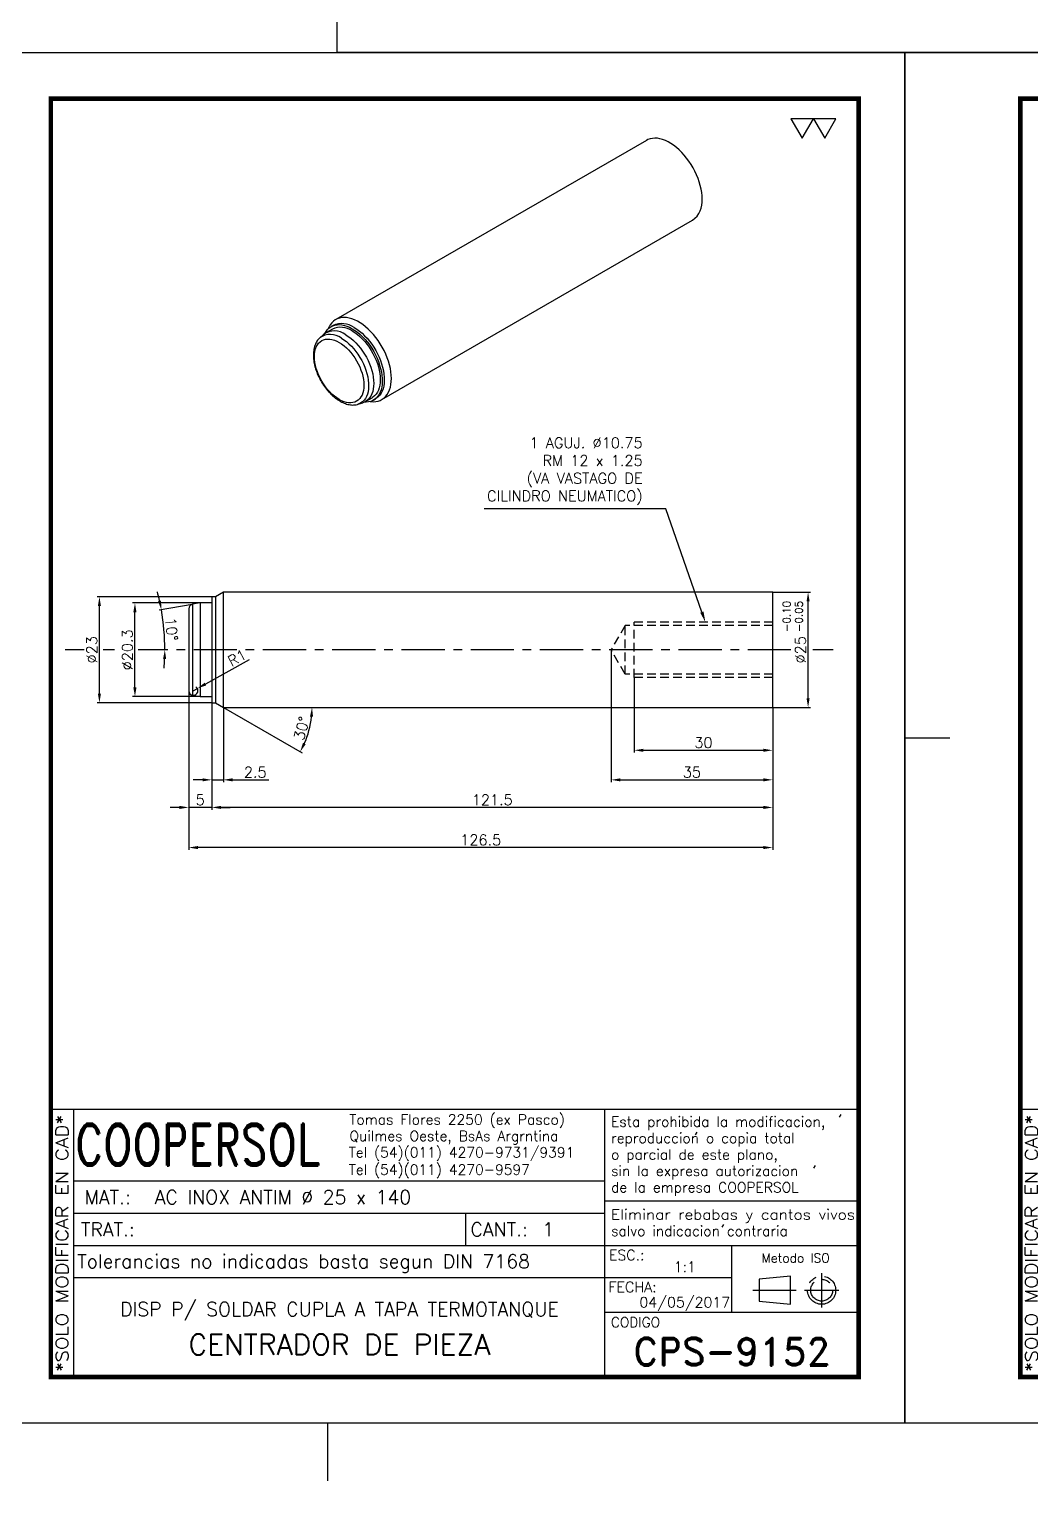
# Model space of a CAD drawing. Extents: x -13768 to 18086, y -10615 to 1188.
# Drawn here: x 650.4 to 867.2, y -18.5 to 302 of the extents above; entities that cross this region are included whole.
import ezdxf
from ezdxf import colors
from ezdxf.entities.mleader import LeaderData, LeaderLine
from ezdxf.enums import TextEntityAlignment as Align
from ezdxf.math import Vec2, Vec3

# ---------------------------------------------------------------- set-up
doc = ezdxf.new("R2010")
doc.units = 0
doc.header["$LTSCALE"] = 7.5
doc.header["$MEASUREMENT"] = 0
doc.linetypes.add('CENTER', pattern=[2, 1.25, -0.25, 0.25, -0.25])
doc.linetypes.add('HIDDEN', pattern=[0.375, 0.25, -0.125])
doc.layers.get('0').update_dxf_attribs({"linetype": 'CONTINUOUS'})
doc.layers.get('DEFPOINTS').update_dxf_attribs({"linetype": 'CONTINUOUS'})
for name, color, linetype in [('0-CO', 3, 'CONTINUOUS'), ('1', 1, 'CENTER'), ('CL', 1, 'CENTER'), ('CO', 3, 'CONTINUOUS'), ('FI', 1, 'CONTINUOUS'), ('OC', 1, 'HIDDEN')]:
    doc.layers.add(name, color=color, linetype=linetype)
doc.styles.add('ROMAND', font='ROMAND')
doc.styles.add('ROMANS', font='ROMANS.SHX')
doc.dimstyles.new('1', dxfattribs={"dimtxt": 2.3, "dimasz": 2, "dimexe": 0.5, "dimexo": 0.0625, "dimgap": 0.5, "dimtad": 1, "dimdec": 4, "dimdsep": 46, "dimtxsty": 'ROMANS', "dimcen": -2, "dimclrt": 7, "dimadec": 0, "dimazin": 0, "dimtfac": 0.869565, "dimtdec": 4, "dimtmove": 0, "dimatfit": 3, "dimfxl": 1, "dimtolj": 1, "dimarcsym": 0})

# ---------------------------------------------------------------- blocks, each defined once
blk = doc.blocks.new('A4G')
blk.add_line((0, 148.5), (9.75, 148.5))
blk.add_lwpolyline([(0, 297), (210, 297), (210, 0), (0, 0)], close=True)
at = {"const_width": 1}
blk.add_lwpolyline([(25, 287), (200, 287), (200, 10), (25, 10)], close=True, dxfattribs=at)
blk = doc.blocks.new('COOPERSOLROT-02')
for p, q in [((0, 58), (175, 58)), ((0, 0), (0, 58)), ((5, 0), (5, 58)), ((120, 0), (120, 58)), ((175, 0), (175, 58)), ((5, 42.5), (120, 42.5)), ((5, 35.5), (120, 35.5)), ((89.89, 28.5), (89.89, 35.5)), ((120, 38.19), (175, 38.19)), ((5, 28.5), (175, 28.5)), ((147.5, 14), (147.5, 28.5)), ((147.5, 21.5), (5, 21.5)), ((120, 14), (175, 14)), ((0, 0), (175, 0))]:
    blk.add_line(p, q)
at = {"color": 1, "linetype": 'CENTER'}
blk.add_line((166.98, 22.51), (166.98, 15.06), dxfattribs=at)
for points in [[(152.09, 18.79), (161.93, 18.79)], [(163.26, 18.79), (170.71, 18.79)]]:
    blk.add_lwpolyline(points, dxfattribs=at)
at = {"layer": '1'}
for points in [[(170.85, 56.26), (171.21, 56.85)], [(139.66, 52.43), (140.02, 53.02)], [(165.28, 45.22), (165.64, 45.81)], [(145.46, 32.42), (145.82, 33.01)]]:
    blk.add_lwpolyline(points, dxfattribs=at)
blk.add_lwpolyline([(160.25, 18.79), (160.25, 21.83), (153.47, 21.16), (153.47, 16.41), (160.25, 15.74)], close=True, dxfattribs=at)
for radius in [3.05, 2.37]:
    blk.add_circle((166.98, 18.79), radius, dxfattribs=at)
at = {"style": 'ROMANS', "width": 0.996387}
blk.add_text('*SOLO MODIFICAR EN CAD*', height=2.7, rotation=90, dxfattribs=at).set_placement((3.77, 1.09), (3.77, 56.81), align=Align.FIT)
at = {"style": 'ROMAND', "width": 0.75}
blk.add_text('COOPERSOL', height=9, dxfattribs=at).set_placement((5.26, 45.85))
at = {"style": 'ROMANS'}
for s, p in [('MAT.:', (7.32, 37.47)), ('TRAT.:', (6.5, 30.47)), ('CANT.:', (90.89, 30.47)), ('Tolerancias no indicadas basta segun DIN 7168', (5.7, 23.56))]:
    blk.add_text(s, height=3, dxfattribs=at).set_placement(p)
for tag, height, style, p in [('CONJUNTO', 2.3, 'ROMANS', (62.5, 17.5)), ('SUBCONJUNTO', 3, 'ROMANS', (62.5, 11.5)), ('DENOMINACION', 4.5, 'ROMANS', (62.5, 4.75)), ('COD-PLA', 6, 'ROMAND', (147.5, 5.5))]:
    blk.add_attdef(tag, text='', height=height, dxfattribs=dict(style=style)).set_placement(p, align=Align.MIDDLE)
at = {"layer": '1', "style": 'ROMANS'}
for s, height, p in [('Tomas Flores 2250 (ex Pasco)', 2.2, (64.69, 54.68)), ('Esta prohibida la modificacion,', 2.2, (121.36, 54.23)), ('Quilmes Oeste, BsAs Argrntina', 2.2, (64.69, 51.12)), ('reproduccion o copia total', 2.2, (121.36, 50.67)), ('Tel (54)(011) 4270-9731/9391', 2.2, (64.55, 47.56)), ('o parcial de este plano,', 2.2, (121.36, 47.11)), ('Tel (54)(011) 4270-9597', 2.2, (64.55, 43.83)), ('sin la expresa autorizacion ', 2.2, (121.36, 43.55)), ('de la empresa COOPERSOL', 2.2, (121.36, 39.99)), ('salvo indicacion contraria', 2.2, (121.36, 30.54)), ('ESC.:', 2.25, (120.89, 25.29)), ('FECHA:', 2.25, (120.81, 18.36)), ('CODIGO', 2.16, (121.33, 10.78))]:
    blk.add_text(s, height=height, dxfattribs=at).set_placement(p)
at = {"layer": '1', "style": 'ROMANS', "width": 0.96139}
blk.add_text('Eliminar rebabas y cantos vivos', height=2.2, dxfattribs=at).set_placement((121.34, 34.1), (174.21, 34.1), align=Align.FIT)
at = {"layer": '1', "style": 'ROMANS'}
blk.add_text('Metodo ISO', height=1.948, dxfattribs=at).set_placement((161.34, 25.77), align=Align.MIDDLE)
for tag, p in [('MAT', (22.51, 37.47)), ('TRAT', (22.51, 30.47)), ('CANT', (106.49, 30.47))]:
    blk.add_attdef(tag, p, '', height=3, dxfattribs=at)
for tag, p in [('ESC', (137.33, 22.73)), ('FECHA', (137.33, 15.06))]:
    blk.add_attdef(tag, text='', height=2.25, dxfattribs=at).set_placement(p, align=Align.CENTER)
blk = doc.blocks.new('*D204')
at = {"layer": 'CO', "color": 0, "lineweight": -2}
for p, q in [((684.87, 158.65), (684.87, 124.23)), ((811.37, 155.02), (811.37, 124.23)), ((809.37, 124.73), (686.87, 124.73))]:
    blk.add_line(p, q, dxfattribs=at)
at = {"layer": 'CO', "color": 0}
for points in [[(686.87, 125.06), (686.87, 124.39), (684.87, 124.73)], [(809.37, 125.06), (809.37, 124.39), (811.37, 124.73)]]:
    blk.add_solid(points, dxfattribs=at)
at = {"layer": 'DEFPOINTS', "color": 0}
for p in [(684.87, 158.71), (811.37, 155.08), (684.87, 124.73)]:
    blk.add_point(p, dxfattribs=at)
at = {"layer": 'CO', "color": 7, "insert": (748.12, 126.38), "char_height": 2.3, "attachment_point": 5, "style": 'ROMANS'}
blk.add_mtext('\\A1;126.5', dxfattribs=at)
blk = doc.blocks.new('*D205')
at = {"layer": 'CO', "color": 0, "lineweight": -2}
for p, q in [((684.87, 158.65), (684.87, 132.92)), ((689.87, 156.02), (689.87, 132.92)), ((682.87, 133.42), (680.87, 133.42)), ((689.87, 133.42), (684.87, 133.42)), ((691.87, 133.42), (693.87, 133.42))]:
    blk.add_line(p, q, dxfattribs=at)
at = {"layer": 'CO', "color": 0}
for points in [[(682.87, 133.76), (682.87, 133.09), (684.87, 133.42)], [(691.87, 133.76), (691.87, 133.09), (689.87, 133.42)]]:
    blk.add_solid(points, dxfattribs=at)
at = {"layer": 'DEFPOINTS', "color": 0}
for p in [(684.87, 158.71), (689.87, 156.08), (684.87, 133.42)]:
    blk.add_point(p, dxfattribs=at)
at = {"layer": 'CO', "color": 7, "insert": (687.37, 135.07), "char_height": 2.3, "attachment_point": 5, "style": 'ROMANS'}
blk.add_mtext('\\A1;5', dxfattribs=at)
blk = doc.blocks.new('*D206')
at = {"layer": 'CO', "color": 0, "lineweight": -2}
for p, q in [((687.31, 177.73), (672.72, 177.73)), ((673.22, 159.43), (673.22, 175.73)), ((687.31, 157.43), (672.72, 157.43))]:
    blk.add_line(p, q, dxfattribs=at)
at = {"layer": 'CO', "color": 0}
for points in [[(672.88, 175.73), (673.55, 175.73), (673.22, 177.73)], [(672.88, 159.43), (673.55, 159.43), (673.22, 157.43)]]:
    blk.add_solid(points, dxfattribs=at)
at = {"layer": 'DEFPOINTS', "color": 0}
for p in [(673.22, 177.73), (687.37, 177.73), (687.37, 157.43)]:
    blk.add_point(p, dxfattribs=at)
at = {"layer": 'CO', "color": 7, "insert": (671.57, 167.58), "char_height": 2.3, "attachment_point": 5, "rotation": 90, "style": 'ROMANS'}
blk.add_mtext('\\A1;%%C20.3', dxfattribs=at)
blk = doc.blocks.new('*D207')
at = {"layer": 'CO', "color": 0, "lineweight": -2}
for p, q in [((689.81, 179.08), (665.03, 179.08)), ((665.53, 158.08), (665.53, 177.08)), ((689.81, 156.08), (665.03, 156.08))]:
    blk.add_line(p, q, dxfattribs=at)
at = {"layer": 'CO', "color": 0}
for points in [[(665.19, 177.08), (665.86, 177.08), (665.53, 179.08)], [(665.19, 158.08), (665.86, 158.08), (665.53, 156.08)]]:
    blk.add_solid(points, dxfattribs=at)
at = {"layer": 'DEFPOINTS', "color": 0}
for p in [(665.53, 179.08), (689.87, 179.08), (689.87, 156.08)]:
    blk.add_point(p, dxfattribs=at)
at = {"layer": 'CO', "color": 7, "insert": (663.88, 167.58), "char_height": 2.3, "attachment_point": 5, "rotation": 90, "style": 'ROMANS'}
blk.add_mtext('\\A1;%%C23', dxfattribs=at)
blk = doc.blocks.new('*D208')
at = {"layer": 'CO', "color": 0, "lineweight": -2}
for p, q in [((811.43, 180.08), (819.54, 180.08)), ((819.04, 157.08), (819.04, 178.08)), ((811.43, 155.08), (819.54, 155.08))]:
    blk.add_line(p, q, dxfattribs=at)
at = {"layer": 'CO', "color": 0}
for points in [[(818.71, 178.08), (819.37, 178.08), (819.04, 180.08)], [(818.71, 157.08), (819.37, 157.08), (819.04, 155.08)]]:
    blk.add_solid(points, dxfattribs=at)
at = {"layer": 'DEFPOINTS', "color": 0}
for p in [(811.37, 180.08), (819.04, 180.08), (811.37, 155.08)]:
    blk.add_point(p, dxfattribs=at)
at = {"layer": 'CO', "color": 7, "insert": (817.39, 167.58), "char_height": 2.3, "attachment_point": 5, "rotation": 90, "style": 'ROMANS'}
blk.add_mtext('\\A1;%%C25', dxfattribs=at)
blk = doc.blocks.new('*D209')
at = {"layer": 'CO', "color": 0, "lineweight": -2}
for p, q in [((781.37, 161.52), (781.37, 145.31)), ((811.37, 155.02), (811.37, 145.31)), ((783.37, 145.81), (809.37, 145.81))]:
    blk.add_line(p, q, dxfattribs=at)
at = {"layer": 'CO', "color": 0}
for points in [[(783.37, 146.14), (783.37, 145.47), (781.37, 145.81)], [(809.37, 146.14), (809.37, 145.47), (811.37, 145.81)]]:
    blk.add_solid(points, dxfattribs=at)
at = {"layer": 'DEFPOINTS', "color": 0}
for p in [(781.37, 161.58), (811.37, 155.08), (811.37, 145.81)]:
    blk.add_point(p, dxfattribs=at)
at = {"layer": 'CO', "color": 7, "insert": (796.37, 147.46), "char_height": 2.3, "attachment_point": 5, "style": 'ROMANS'}
blk.add_mtext('\\A1;30', dxfattribs=at)
blk = doc.blocks.new('*D210')
at = {"layer": 'CO', "color": 0, "lineweight": -2}
for p, q in [((776.37, 167.52), (776.37, 138.9)), ((811.37, 155.02), (811.37, 138.9)), ((778.37, 139.4), (809.37, 139.4))]:
    blk.add_line(p, q, dxfattribs=at)
at = {"layer": 'CO', "color": 0}
for points in [[(778.37, 139.73), (778.37, 139.07), (776.37, 139.4)], [(809.37, 139.73), (809.37, 139.07), (811.37, 139.4)]]:
    blk.add_solid(points, dxfattribs=at)
at = {"layer": 'DEFPOINTS', "color": 0}
for p in [(776.37, 167.58), (811.37, 155.08), (811.37, 139.4)]:
    blk.add_point(p, dxfattribs=at)
at = {"layer": 'CO', "color": 7, "insert": (793.87, 141.05), "char_height": 2.3, "attachment_point": 5, "style": 'ROMANS'}
blk.add_mtext('\\A1;35', dxfattribs=at)
blk = doc.blocks.new('*D211')
at = {"layer": 'CO', "color": 0, "lineweight": -2}
for p, q in [((689.87, 155.96), (689.87, 132.92)), ((811.37, 155.02), (811.37, 132.92)), ((809.37, 133.42), (691.87, 133.42))]:
    blk.add_line(p, q, dxfattribs=at)
at = {"layer": 'CO', "color": 0}
for points in [[(691.87, 133.76), (691.87, 133.09), (689.87, 133.42)], [(809.37, 133.76), (809.37, 133.09), (811.37, 133.42)]]:
    blk.add_solid(points, dxfattribs=at)
at = {"layer": 'DEFPOINTS', "color": 0}
for p in [(689.87, 156.02), (811.37, 155.08), (689.87, 133.42)]:
    blk.add_point(p, dxfattribs=at)
at = {"layer": 'CO', "color": 7, "insert": (750.62, 135.07), "char_height": 2.3, "attachment_point": 5, "style": 'ROMANS'}
blk.add_mtext('\\A1;121.5', dxfattribs=at)
blk = doc.blocks.new('*D212')
at = {"layer": 'CO', "color": 0, "lineweight": -2}
for p, q in [((689.87, 156.02), (689.87, 138.9)), ((692.37, 155.02), (692.37, 138.9)), ((687.87, 139.4), (685.87, 139.4)), ((689.87, 139.4), (692.37, 139.4)), ((694.37, 139.4), (702.19, 139.4))]:
    blk.add_line(p, q, dxfattribs=at)
at = {"layer": 'CO', "color": 0}
for points in [[(687.87, 139.73), (687.87, 139.07), (689.87, 139.4)], [(694.37, 139.73), (694.37, 139.07), (692.37, 139.4)]]:
    blk.add_solid(points, dxfattribs=at)
at = {"layer": 'DEFPOINTS', "color": 0}
for p in [(689.87, 156.08), (692.37, 155.08), (692.37, 139.4)]:
    blk.add_point(p, dxfattribs=at)
at = {"layer": 'CO', "color": 7, "insert": (699.28, 141.05), "char_height": 2.3, "attachment_point": 5, "style": 'ROMANS'}
blk.add_mtext('\\A1;2.5', dxfattribs=at)
blk = doc.blocks.new('*D213')
at = {"layer": 'CO', "color": 0, "lineweight": -2}
blk.add_line((692.42, 155.05), (709.44, 145.23), dxfattribs=at)
blk.add_arc((692.37, 155.08), 19.21, 335.9682, 354.0318, dxfattribs=at)
at = {"layer": 'CO', "color": 0}
for points in [[(711.14, 153.1), (711.81, 153.07), (711.58, 155.08)], [(710.21, 147.11), (709.62, 147.41), (709.01, 145.48)]]:
    blk.add_solid(points, dxfattribs=at)
at = {"layer": 'DEFPOINTS', "color": 0}
for p in [(690.64, 156.08), (692.37, 155.08), (692.37, 155.08), (811.37, 155.08), (710.42, 148.51)]:
    blk.add_point(p, dxfattribs=at)
at = {"layer": 'CO', "color": 7, "insert": (709.33, 150.54), "char_height": 2.3, "attachment_point": 5, "rotation": 75, "style": 'ROMANS'}
blk.add_mtext('\\A1;30°', dxfattribs=at)
blk = doc.blocks.new('*D214')
at = {"layer": 'CO', "color": 0, "lineweight": -2}
blk.add_line((685.64, 177.43), (678.44, 176.16), dxfattribs=at)
for start, end in [(12.2972, 14.5944), (0, 10), (355.4056, 357.7028)]:
    blk.add_arc((629.81, 167.58), 49.89, start, end, dxfattribs=at)
at = {"layer": 'CO', "color": 0}
for points in [[(678.88, 178.27), (678.22, 178.14), (678.94, 176.25)], [(679.32, 165.59), (679.99, 165.58), (679.69, 167.58)]]:
    blk.add_solid(points, dxfattribs=at)
at = {"layer": 'DEFPOINTS', "color": 0}
for p in [(685.7, 177.44), (687.37, 177.73), (679.61, 170.48), (673.95, 167.58), (815.33, 167.58)]:
    blk.add_point(p, dxfattribs=at)
at = {"layer": 'CO', "color": 7, "insert": (681.15, 172.07), "char_height": 2.3, "attachment_point": 5, "rotation": 275, "style": 'ROMANS'}
blk.add_mtext('\\A1;10°', dxfattribs=at)
blk = doc.blocks.new('*D215')
at = {"layer": 'CO', "color": 0, "lineweight": -2}
for p, q in [((697.94, 165.39), (688.5, 160.16)), ((685.87, 158.71), (686.75, 159.2))]:
    blk.add_line(p, q, dxfattribs=at)
blk.add_arc((685.87, 158.71), 1, 263.581, 57.6043, dxfattribs=at)
at = {"layer": 'CO', "color": 0}
blk.add_solid([(688.33, 160.46), (688.66, 159.87), (686.75, 159.2)], dxfattribs=at)
at = {"layer": 'DEFPOINTS', "color": 0}
for p in [(685.87, 158.71), (686.75, 159.2)]:
    blk.add_point(p, dxfattribs=at)
at = {"layer": 'CO', "color": 7, "insert": (695.36, 165.85), "char_height": 2.3, "attachment_point": 5, "rotation": 28.9565, "style": 'ROMANS'}
blk.add_mtext('\\A1;R1', dxfattribs=at)
blk = doc.blocks.new('TOL')
at = {"layer": '0-CO', "style": 'ROMANS'}
for tag, p in [('TOLSUP', (2.34, 3.94)), ('TOLINF', (2.34, 1.29))]:
    blk.add_attdef(tag, p, '', height=1.64, dxfattribs=at)
blk = doc.blocks.new('A1G')
blk.add_line((286, 589), (286, 594))
blk.add_lwpolyline([(0, 0), (841, 0), (841, 594), (0, 594)], close=True)

msp = doc.modelspace()

# ---------------------------------------------------------------- linework, layer by layer
for p, q in [((692.37076, 180.08257), (690.63871, 179.08257)), ((811.37076, 180.08257), (692.37076, 180.08257)), ((692.37076, 155.08257), (692.37076, 180.08257)), ((811.37076, 155.08257), (811.37076, 180.08257)), ((684.87076, 176.45265), (684.87076, 158.71249)), ((687.37076, 177.73257), (685.69711, 177.43746)), ((685.69711, 177.43746), (685.69711, 157.72768)), ((689.87076, 177.73257), (687.37076, 177.73257)), ((687.37076, 177.73257), (687.37076, 157.43257)), ((690.63871, 179.08257), (689.87076, 179.08257)), ((689.87076, 179.08257), (689.87076, 156.08257)), ((690.63871, 179.08257), (690.63871, 156.08257)), ((685.69711, 157.72768), (687.37076, 157.43257)), ((687.37076, 157.43257), (689.87076, 157.43257)), ((689.87076, 156.08257), (690.63871, 156.08257)), ((690.63871, 156.08257), (692.37076, 155.08257)), ((692.37076, 155.08257), (811.37076, 155.08257))]:
    msp.add_line(p, q)
for centre, start, end in [((685.87076, 176.45265), 100, 180), ((685.87076, 158.71249), 180, 260)]:
    msp.add_arc(centre, 1, start, end)
at = {"layer": 'CL'}
for p, q in [((662.22474, 167.58257), (658.082, 167.58257)), ((668.78509, 167.58257), (666.3424, 167.58257)), ((815.3288, 167.58257), (673.94964, 167.58257)), ((824.47466, 167.58257), (820.07435, 167.58257))]:
    msp.add_line(p, q, dxfattribs=at)
at = {"layer": 'CO'}
for points in [[(817.74912, 278.45768), (820.19327, 282.69108), (815.30497, 282.69108)], [(822.63743, 278.45768), (825.08158, 282.69108), (820.19327, 282.69108)]]:
    msp.add_lwpolyline(points, close=True, dxfattribs=at)
at = {"layer": 'FI'}
for p, q in [((784.0231, 277.996), (716.70654, 239.13497)), ((726.70572, 221.81399), (794.02229, 260.67502)), ((715.10065, 237.20169), (715.08758, 237.16973)), ((716.12671, 237.87651), (715.69229, 237.62572)), ((714.07539, 235.922), (713.26046, 235.18108)), ((715.99227, 237.10609), (714.57805, 236.28969)), ((723.17735, 221.39364), (724.59157, 222.21005)), ((724.19426, 221.39479), (724.22847, 221.39013)), ((724.89154, 221.69042), (725.32596, 221.94121)), ((721.55843, 220.80703), (722.60758, 221.14222))]:
    msp.add_line(p, q, dxfattribs=at)
at = {"layer": 'FI', "flags": 128}
for points in [[(796.09376, 265.25347), (796.06829, 265.96065), (795.99205, 266.69214), (795.8656, 267.44269), (795.68985, 268.20687), (795.46605, 268.97918), (795.19584, 269.75406), (794.88114, 270.52592), (794.52424, 271.28921), (794.1277, 272.03842), (793.69437, 272.76815), (793.22739, 273.47316), (792.73011, 274.14835), (792.20612, 274.78886), (791.65919, 275.39008), (791.09327, 275.94768), (790.51242, 276.45764), (789.92085, 276.91629), (789.3228, 277.32031), (788.72259, 277.6668), (788.12454, 277.95327), (787.53297, 278.17765), (786.95213, 278.33831), (786.3862, 278.43412), (785.83927, 278.46436), (785.31528, 278.42883), (784.818, 278.32779), (784.35102, 278.16195), (784.0231, 277.996)], [(714.34755, 236.14153), (714.35286, 236.15221), (714.61073, 236.59748), (714.91306, 236.98844), (715.25749, 237.32203), (715.64131, 237.59564), (716.06154, 237.80712), (716.51487, 237.95483), (716.99777, 238.0376), (717.50644, 238.0548), (718.03692, 238.00628), (718.58504, 237.89242), (719.14652, 237.71411), (719.71697, 237.47276), (720.29192, 237.17025)], [(728.7772, 226.39244), (728.75172, 227.09962), (728.67549, 227.83112), (728.54904, 228.58166), (728.37328, 229.34584), (728.14949, 230.11815), (727.87927, 230.89303), (727.56458, 231.66489), (727.20767, 232.42818), (726.81113, 233.17739), (726.37781, 233.90713), (725.91082, 234.61213), (725.41354, 235.28732), (724.88955, 235.92784), (724.34262, 236.52906), (723.7767, 237.08666), (723.19586, 237.59662), (722.60428, 238.05526), (722.00623, 238.45929), (721.40603, 238.80578), (720.80798, 239.09224), (720.2164, 239.31662), (719.63556, 239.47729), (719.06964, 239.57309), (718.52271, 239.60334), (717.99872, 239.56781), (717.50144, 239.46676), (717.03445, 239.30093), (716.60113, 239.0715), (716.20459, 238.78013), (715.84768, 238.42891), (715.53299, 238.02039), (715.26277, 237.55749), (715.10065, 237.20169)], [(720.29192, 237.17025), (720.86686, 236.80894), (721.43731, 236.39167), (721.99879, 235.9217), (722.54692, 235.40271), (723.07739, 234.83876), (723.58607, 234.23426), (724.06896, 233.59395), (724.52229, 232.92283), (724.94252, 232.22616), (725.32635, 231.5094), (725.67077, 230.77814), (725.9731, 230.03812), (726.23097, 229.29513), (726.44236, 228.55497), (726.60561, 227.82345), (726.71944, 227.10629), (726.78298, 226.40909), (726.79571, 225.73733), (726.75754, 225.09625), (726.66877, 224.49087), (726.53009, 223.92594), (726.34258, 223.40586), (726.10773, 222.93472), (725.82736, 222.5162), (725.50366, 222.15357), (725.13918, 221.84967), (724.73676, 221.60689), (724.29955, 221.42712), (723.83098, 221.31176), (723.33471, 221.26173), (722.93378, 221.26813)], [(720.72633, 237.42103), (721.30128, 237.05973), (721.87173, 236.64246), (722.43321, 236.17248), (722.98133, 235.65349), (723.51181, 235.08954), (724.02048, 234.48504), (724.50338, 233.84473), (724.95671, 233.17361), (725.37694, 232.47695), (725.76076, 231.76018), (726.10519, 231.02893), (726.40752, 230.28891), (726.66539, 229.54591), (726.87677, 228.80576), (727.04002, 228.07423), (727.15386, 227.35707), (727.21739, 226.65988), (727.23012, 225.98811), (727.19195, 225.34703), (727.10318, 224.74166), (726.9645, 224.17672), (726.777, 223.65665), (726.54215, 223.1855), (726.26177, 222.76698), (725.93808, 222.40435), (725.57359, 222.10046), (725.32596, 221.94121)], [(717.46349, 234.21142), (717.98858, 233.87851), (718.50861, 233.48923), (719.01857, 233.04732), (719.51356, 232.55705), (719.9888, 232.02314), (720.43973, 231.45072), (720.86199, 230.84532), (721.25152, 230.21275), (721.60457, 229.55912), (721.91775, 228.89072), (722.18802, 228.21398), (722.41279, 227.53543), (722.5899, 226.86159), (722.71764, 226.19896), (722.79478, 225.55392), (722.82058, 224.93268), (722.79478, 224.34122), (722.71764, 223.78524), (722.5899, 223.27009), (722.41279, 222.80074), (722.18802, 222.3817), (721.91775, 222.01702), (721.60457, 221.7102), (721.25152, 221.46419), (720.86199, 221.28137), (720.43973, 221.1635), (719.9888, 221.11171), (719.51356, 221.1265), (719.01857, 221.20773), (718.50861, 221.35462), (717.98858, 221.56575), (717.46349, 221.83909), (716.9384, 222.172), (716.41837, 222.56129), (715.90841, 223.00319), (715.41342, 223.49346), (714.93818, 224.02738), (714.48725, 224.59979), (714.06499, 225.2052), (713.67546, 225.83776), (713.3224, 226.49139), (713.00923, 227.15979), (712.73896, 227.83653), (712.51419, 228.51509), (712.33708, 229.18892), (712.20934, 229.85155), (712.1322, 230.4966), (712.1064, 231.11784), (712.1322, 231.7093), (712.20934, 232.26528), (712.33708, 232.78042), (712.51419, 233.24977), (712.73896, 233.66881), (713.00923, 234.03349), (713.3224, 234.34032), (713.67546, 234.58632), (714.06499, 234.76914), (714.48725, 234.88701), (714.93818, 234.9388), (715.41342, 234.92401), (715.90841, 234.84278), (716.41837, 234.69589), (716.9384, 234.48476), (717.46349, 234.21142)], [(717.93094, 235.12459), (718.48476, 234.77487), (719.0337, 234.36821), (719.57296, 233.90818), (720.09778, 233.39881), (720.60356, 232.8446), (721.08586, 232.25041), (721.54043, 231.62146), (721.96328, 230.96327), (722.35069, 230.28164), (722.69926, 229.58255), (723.00593, 228.87214), (723.268, 228.15667), (723.48317, 227.44241), (723.64954, 226.73565), (723.76566, 226.04259), (723.8305, 225.36932), (723.8435, 224.72177), (723.80454, 224.10562), (723.71396, 223.52628), (723.57255, 222.98886), (723.38157, 222.49807), (723.14269, 222.05822), (722.85801, 221.67318), (722.53003, 221.34634), (722.16163, 221.08056), (721.75606, 220.87818), (721.56749, 220.80995)], [(718.8777, 235.86392), (719.4388, 235.51005), (719.99511, 235.09929), (720.54188, 234.63514), (721.07446, 234.12156), (721.58829, 233.56294), (722.079, 232.96403), (722.5424, 232.32996), (722.97453, 231.66613), (723.3717, 230.97819), (723.73054, 230.27203), (724.04797, 229.55367), (724.3213, 228.82923), (724.54818, 228.1049), (724.72668, 227.38685), (724.85528, 226.68122), (724.93288, 225.99402), (724.95882, 225.33111), (724.93288, 224.69815), (724.85528, 224.10055), (724.72668, 223.54339), (724.54818, 223.03144), (724.3213, 222.56906), (724.04797, 222.16019), (723.73054, 221.80833), (723.3717, 221.51647), (722.97453, 221.28711), (722.60758, 221.14222)], [(720.29192, 236.68032), (720.85301, 236.32646), (721.40932, 235.91569), (721.95609, 235.45155), (722.48867, 234.93797), (723.0025, 234.37935), (723.49321, 233.78044), (723.95661, 233.14637), (724.38874, 232.48253), (724.78592, 231.7946), (725.14475, 231.08844), (725.46219, 230.37008), (725.73551, 229.64564), (725.96239, 228.92131), (726.14089, 228.20326), (726.26949, 227.49763), (726.34709, 226.81043), (726.37303, 226.14752), (726.34709, 225.51456), (726.26949, 224.91696), (726.14089, 224.3598), (725.96239, 223.84785), (725.73551, 223.38547), (725.46219, 222.9766), (725.14475, 222.62474), (724.78592, 222.33288), (724.59157, 222.21005)], [(724.22847, 221.39013), (724.34262, 221.37587), (724.88955, 221.34563), (725.41354, 221.38115), (725.91082, 221.4822), (726.37781, 221.64803), (726.81113, 221.87746), (727.20767, 222.16884), (727.56458, 222.52005), (727.87927, 222.92857), (728.14949, 223.39147), (728.37328, 223.90539), (728.54904, 224.46665), (728.67549, 225.0712), (728.75172, 225.71467), (728.7772, 226.39244)]]:
    msp.add_lwpolyline(points, dxfattribs=at)
at = {"layer": 'FI'}
for centre, radius, start, end in [((791.14097, 264.73648), 4.9797, 305.3530325, 5.9591479), ((717.77329, 233.16883), 4.32136, 54.349939, 114.3396026), ((718.02831, 233.62742), 4.65519, 54.5794865, 114.1100551), ((715.55785, 232.02697), 3.90216, 52.5441475, 126.0611604), ((716.43754, 232.6681), 4.0209, 52.6364805, 125.9775077)]:
    msp.add_arc(centre, radius, start, end, dxfattribs=at)
msp.add_open_spline([(713.26115, 235.18117), (713.15094, 235.07316), (712.92812, 234.85479), (712.64498, 234.46596), (712.39961, 234.03285), (712.19876, 233.55417), (712.04332, 233.03383), (711.93537, 232.4752), (711.87609, 231.88312), (711.86604, 231.26303), (711.905, 230.62068), (711.9921, 229.96172), (712.12608, 229.29155), (712.30538, 228.61524), (712.52821, 227.93777), (712.7926, 227.26405), (713.09637, 226.59894), (713.43713, 225.94723), (713.81234, 225.31365), (714.21924, 224.70286), (714.65495, 224.11939), (715.11643, 223.56757), (715.60058, 223.05158), (716.10426, 222.57539), (716.62424, 222.14279), (717.15725, 221.75743), (717.69996, 221.42284), (718.24881, 221.14246), (718.79977, 220.9197), (719.34829, 220.75757), (719.88893, 220.65904), (720.41647, 220.62413), (720.92263, 220.65858), (721.30744, 220.7236), (721.51278, 220.79814), (721.5662, 220.81753)], degree=3, knots=[0, 0, 0, 0, 0.028449987, 0.057517133, 0.086998512, 0.116975222, 0.14743872, 0.178306193, 0.209455841, 0.240765443, 0.27213719, 0.303492709, 0.334804323, 0.36606237, 0.39726834, 0.428430113, 0.459559028, 0.490668207, 0.521771679, 0.552882923, 0.584012866, 0.615176397, 0.646388253, 0.677662438, 0.709011048, 0.740442062, 0.771955492, 0.803537173, 0.835140783, 0.866672945, 0.898010472, 0.92900384, 0.959514815, 0.989467763, 1, 1, 1, 1], dxfattribs=at)
at = {"layer": 'OC'}
for p, q in [((811.37076, 173.58257), (781.37076, 173.58257)), ((781.37076, 161.58257), (781.37076, 173.58257)), ((779.40185, 172.83257), (776.37076, 167.58257)), ((811.37076, 172.83257), (779.40185, 172.83257)), ((779.40185, 162.33257), (779.40185, 172.83257)), ((779.40185, 162.33257), (776.37076, 167.58257)), ((811.37076, 162.33257), (779.40185, 162.33257)), ((811.37076, 161.58257), (781.37076, 161.58257))]:
    msp.add_line(p, q, dxfattribs=at)

# ---------------------------------------------------------------- block references
for p in [(717, 297), (630, 0), (840, 0)]:
    msp.add_blockref('A4G', p)
ref = msp.add_blockref('COOPERSOLROT-02', (655, 10))
ref.add_attrib('COD-PLA', 'CPS-9152', dxfattribs={"height": 6, "style": 'ROMAND'}).set_placement((802.5, 15.5), align=Align.MIDDLE)
ref.add_attrib('FECHA', '04/05/2017', dxfattribs={"layer": '1', "height": 2.25, "style": 'ROMANS'}).set_placement((792.33468, 25.061), align=Align.CENTER)
ref.add_attrib('MAT', 'AC INOX ANTIM %%c 25 x 140', (677.50529, 47.46815), dxfattribs={"layer": '1', "height": 3, "style": 'ROMANS'})
ref.add_attrib('ESC', '1:1', dxfattribs={"layer": '1', "height": 2.25, "style": 'ROMANS'}).set_placement((792.33468, 32.72855), align=Align.CENTER)
ref.add_attrib('CANT', '1', (761.49059, 40.46815), dxfattribs={"layer": '1', "height": 3, "style": 'ROMANS'})
ref.add_attrib('DENOMINACION', 'CENTRADOR DE PIEZA', dxfattribs={"height": 4.5, "style": 'ROMANS'}).set_placement((717.5, 17.03781), align=Align.MIDDLE)
ref.add_attrib('SUBCONJUNTO', 'DISP P/ SOLDAR CUPLA A TAPA TERMOTANQUE', dxfattribs={"height": 3, "style": 'ROMANS'}).set_placement((717.5, 24.47785), align=Align.MIDDLE)
ref = msp.add_blockref('COOPERSOLROT-02', (865, 10))
ref.add_attrib('COD-PLA', 'CPS-9153', dxfattribs={"height": 6, "style": 'ROMAND'}).set_placement((1012.5, 15.5), align=Align.MIDDLE)
ref.add_attrib('FECHA', '04/05/2017', dxfattribs={"layer": '1', "height": 2.25, "style": 'ROMANS'}).set_placement((1002.33468, 25.061), align=Align.CENTER)
ref.add_attrib('MAT', 'CU-CR %%c70 x 30', (887.50529, 47.46815), dxfattribs={"layer": '1', "height": 3, "style": 'ROMANS'})
ref.add_attrib('ESC', '1:1', dxfattribs={"layer": '1', "height": 2.25, "style": 'ROMANS'}).set_placement((1002.33468, 32.72855), align=Align.CENTER)
ref.add_attrib('CANT', '1', (971.49059, 40.46815), dxfattribs={"layer": '1', "height": 3, "style": 'ROMANS'})
ref.add_attrib('DENOMINACION', 'ELECTRODO INFERIOR', dxfattribs={"height": 4.5, "style": 'ROMANS'}).set_placement((927.5, 17.03781), align=Align.MIDDLE)
ref.add_attrib('SUBCONJUNTO', 'DISP P/ SOLDAR CUPLA A TAPA TERMOTANQUE', dxfattribs={"height": 3, "style": 'ROMANS'}).set_placement((927.5, 24.47785), align=Align.MIDDLE)
at = {"xscale": 2.5, "yscale": 2.5, "zscale": 2.5}
msp.add_blockref('A1G', (0, -1485), dxfattribs=at)
at = {"layer": 'CO', "rotation": 90}
msp.add_blockref('TOL', (819.16113, 169.09343), dxfattribs=at).add_auto_attribs({'TOLINF': '-0.05', 'TOLSUP': '-0.10'})

# ---------------------------------------------------------------- dimensions: what is measured, and where the dimension line sits
at = {"layer": 'CO'}
for base, line1, line2, picture, middle in [((679.60925, 170.48321), ((815.3288, 167.58257), (673.94964, 167.58257)), ((687.37076, 177.73257), (685.69711, 177.43746)), '*D214', (681.14754, 172.07426)), ((710.42123, 148.51274), ((692.37076, 155.08257), (811.37076, 155.08257)), ((690.63871, 156.08257), (692.37076, 155.08257)), '*D213', (709.33136, 150.53799))]:
    dim = msp.add_angular_dim_2l(base=base, line1=line1, line2=line2, dimstyle='1', dxfattribs=at)
    dim.commit()
    dim.dimension.update_dxf_attribs({"geometry": picture, "text_midpoint": middle})
for base, p1, p2, picture, middle in [((819.03891, 180.08257), (811.37076, 155.08257), (811.37076, 180.08257), '*D208', (817.38891, 167.58257)), ((665.52825, 179.08257), (689.87076, 156.08257), (689.87076, 179.08257), '*D207', (663.87825, 167.58257)), ((673.21573, 177.73257), (687.37076, 157.43257), (687.37076, 177.73257), '*D206', (671.56573, 167.58257))]:
    dim = msp.add_linear_dim(base=base, p1=p1, p2=p2, angle=90, text='%%C<>', dimstyle='1', dxfattribs=at)
    dim.commit()
    dim.dimension.update_dxf_attribs({"geometry": picture, "text_midpoint": middle})
dim = msp.add_radius_dim(center=(685.87076, 158.71249), mpoint=(686.74575, 159.19663), dimstyle='1', dxfattribs=at)
dim.commit()
dim.dimension.update_dxf_attribs({"geometry": '*D215', "text_midpoint": (696.16342, 164.40758), "dimtype": 164})
for base, p1, p2, picture, middle in [((811.37076, 139.40015), (776.37076, 167.58257), (811.37076, 155.08257), '*D210', (793.87076, 141.05015)), ((811.37076, 145.80699), (781.37076, 161.58257), (811.37076, 155.08257), '*D209', (796.37076, 147.45699)), ((684.87076, 133.42423), (689.87076, 156.08257), (684.87076, 158.71249), '*D205', (687.37076, 135.07423)), ((684.87076, 124.72581), (811.37076, 155.08257), (684.87076, 158.71249), '*D204', (748.12076, 126.37581)), ((692.37076, 139.40015), (689.87076, 156.08257), (692.37076, 155.08257), '*D212', (699.28028, 141.05015)), ((689.87076, 133.42423), (811.37076, 155.08257), (689.87076, 156.02007), '*D211', (750.62076, 135.07423))]:
    dim = msp.add_linear_dim(base=base, p1=p1, p2=p2, dimstyle='1', dxfattribs=at)
    dim.commit()
    dim.dimension.update_dxf_attribs({"geometry": picture, "text_midpoint": middle})

# ---------------------------------------------------------------- leaders
ml = msp.add_multileader_mtext('Standard', dxfattribs=at)
ml.set_content('1 AGUJ. %%C10.75\\PRM 12 x 1.25\\P(VA VASTAGO DE\\PCILINDRO NEUMATICO)', color=7, style='ROMANS')
ml.set_leader_properties(color=256, linetype='ByLayer', lineweight=-1)
ml.build(insert=Vec2(0, 0))
ml.multileader.update_dxf_attribs({"text_left_attachment_type": 6, "text_right_attachment_type": 5, "dogleg_length": 4, "arrow_head_size": 2.3})
ctx = ml.context
ctx.base_point, ctx.char_height, ctx.arrow_head_size, ctx.landing_gap_size, ctx.plane_origin = Vec3(744.96121, 210.51869), 2.3, 2.3, 1, Vec3(796.79157, 173.58257)
ctx.left_attachment, ctx.right_attachment, ctx.text_align_type = 6, 5, 2
notes = []
notes.append((ctx, [(0, (1, 1, 0), (788.19931, 198.1425), (-1, 0), 4, [(0, [(796.79157, 173.58257)], 0, [])])]))
ctx.mtext.insert, ctx.mtext.alignment, ctx.mtext.flow_direction = Vec3(783.19931, 213.58535), 3, 5
for ctx, leaders in notes:
    for number, flags, end, landing, length, lines in leaders:
        leader = LeaderData()
        leader.index, (leader.has_last_leader_line, leader.has_dogleg_vector, leader.attachment_direction) = number, flags
        leader.last_leader_point, leader.dogleg_vector, leader.dogleg_length = Vec3(end), Vec3(landing), length
        for number, points, colour, breaks in lines:
            line = LeaderLine()
            line.index, line.vertices, line.color, line.breaks = number, Vec3.list(points), colors.encode_raw_color(colour), breaks
            leader.lines.append(line)
        ctx.leaders.append(leader)

doc.saveas('drawing.dxf')
